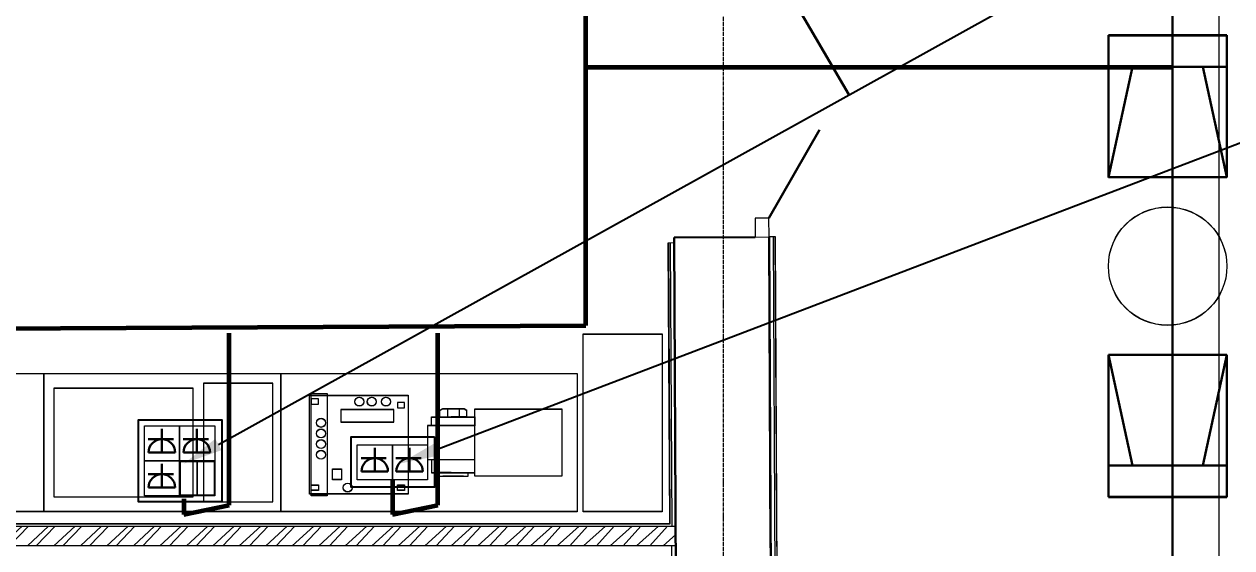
# Model space of a CAD drawing. Header units: millimetres. Extents: x -32 to 417638015, y -35 to 175284279.
# Drawn here: x 416261215 to 416267330, y 175254925 to 175257578 of the extents above; entities that cross this region are included whole.
import ezdxf
from ezdxf import colors
from ezdxf.entities.mleader import LeaderData, LeaderLine
from ezdxf.math import Vec2, Vec3

# ---------------------------------------------------------------- set-up
doc = ezdxf.new("R2010")
doc.units = ezdxf.units.MM
doc.linetypes.add('ADSK_Линия сетки', pattern=[25, 20, -2.5, 0, -2.5])
doc.linetypes.add('K5LT_BASIC', pattern=[0])
for name, color, linetype, lineweight in [('_ЭМ_В полу', 26, 'Кабель в трубе', 60), ('_ЭМ_гофра', 5, 'Continuous', 60), ('_ЭМ_ТХобщее_слой', 7, 'Continuous', 30), ('Двери', 7, 'Continuous', 9), ('Оси', 253, 'Continuous', 9), ('Перекрытие', 7, 'Continuous', 18), ('Стены внутренние', 7, 'Continuous', 18), ('Стены несущие', 7, 'Continuous', 30), ('Стены отделка', 7, 'Continuous', 30), ('Стены штриховка', 7, 'Continuous', 9), ('ТХ', 5, 'Continuous', 0), ('ШТРИХОВКА', 252, 'Continuous', 15), ('Электро', 250, 'Continuous', 25), ('ЭМ_Лоток 1_2', 162, 'Continuous', 30), ('ЭОМ_Кабель для СУП', 150, 'Continuous', 9)]:
    doc.layers.add(name, color=color, linetype=linetype, lineweight=lineweight)
for name, color, linetype in [('_ЭМ_Надписи', 7, 'Continuous'), ('ВНУТРЯНКА', 1, 'Continuous'), ('ЭОМ_Лотки рабочие', 5, 'Continuous')]:
    doc.layers.add(name, color=color, linetype=linetype)
doc.layers.add('PDF _ЭОМ _розетки', color=7, linetype='Continuous', true_color=0xeb0000)
doc.styles.add('ЭОМ', font='isocpeur.ttf', dxfattribs={"width": 0.85, "height": 250})
doc.linetypes.add('Cable in the tray', pattern='A,5,[130,ltypeshp.shx,S=1,R=0,X=0,Y=0],1.5,[130,ltypeshp.shx,S=1.5,R=90,X=0,Y=-1],1,[130,ltypeshp.shx,S=1,R=0,X=0.5,Y=0],5', length=12.5)
doc.linetypes.add('Кабель в трубе', pattern='A,8,[133,ltypeshp.shx,S=1,R=0,X=10,Y=1.3],-3,[130,ltypeshp.shx,S=1.5,R=-45,X=-1.5,Y=0],8', length=19)

# ---------------------------------------------------------------- blocks, each defined once
blk = doc.blocks.new('ТХ 1 этаж.')
at = {"color": 252, "true_color": 0x939598}
for p, q in [((9363.055294255479, 23736.41161010612), (9363.055294251637, 24456.41161010426)), ((9363.055294255479, 23736.41161010612), (9363.05529424989, 24456.41161010426)), ((9363.055294251695, 24456.41161010601), (9963.055294251695, 24456.41161010985)), ((9963.055294255362, 23736.41161011171), (9963.055294251753, 24456.41161011171)), ((9363.05529425251, 24296.19236580876), (9963.055294252452, 24296.19236581022)), ((9963.055294252452, 24296.19236580981), (9363.05529425251, 24296.19236580539)), ((9363.055294248028, 23736.41161011171), (9484.528940165517, 24296.19236581039)), ((9363.055294248028, 23736.41161010799), (9484.528940165517, 24296.19236581039)), ((9963.055294255362, 23736.41161011171), (9841.581648337873, 24296.19236581039)), ((9963.055294255362, 23736.41161010799), (9841.581648337873, 24296.19236581039)), ((9963.055294255304, 23736.41161010705), (9363.055294255479, 23736.41161010519)), ((9963.055294255304, 23736.4116101102), (9363.055294255479, 23736.4116101067)), ((9363.055294255479, 22836.41161010612), (9363.055294251637, 22116.41161010799)), ((9363.055294255479, 22836.41161010612), (9363.05529424989, 22116.41161010799)), ((9963.055294255304, 22836.41161010519), (9363.055294255479, 22836.41161010705)), ((9963.055294255304, 22836.41161010205), (9363.055294255479, 22836.41161010554)), ((9363.055294248028, 22836.41161010053), (9484.528940165517, 22276.63085440185)), ((9363.055294248028, 22836.41161010426), (9484.528940165517, 22276.63085440185)), ((9963.055294255362, 22836.41161010053), (9841.581648337873, 22276.63085440185)), ((9963.055294255362, 22836.41161010426), (9841.581648337873, 22276.63085440185)), ((9963.055294255362, 22836.41161010053), (9963.055294251753, 22116.41161010053)), ((9363.05529425251, 22276.63085440348), (9963.055294252452, 22276.63085440203)), ((9963.055294252452, 22276.63085440244), (9363.05529425251, 22276.63085440686)), ((9363.055294251695, 22116.41161010624), (9963.055294251695, 22116.4116101024))]:
    blk.add_line(p, q, dxfattribs=at)
at = {"layer": 'ТХ', "color": 252, "linetype": 'K5LT_BASIC', "lineweight": 18, "true_color": 0x939598}
for p, q in [((5976.671195777133, 22522.37546362437), (6035.811865611933, 22522.37546362437)), ((6016.241530694766, 22562.52244958765), (6016.241530694766, 22522.37546362437)), ((6114.952535447432, 22522.37546362437), (6035.811865611933, 22522.37546362437)), ((6075.382200529799, 22562.52244958765), (6075.382200529799, 22522.37546362437)), ((6035.811865611933, 22239.6569075326), (5970.139575887704, 22239.6569075326)), ((6035.811865611933, 22239.6569075326), (6121.484155336861, 22239.6569075326))]:
    blk.add_line(p, q, dxfattribs=at)
at = {"layer": 'ТХ', "color": 252, "true_color": 0x939598}
for points in [[(6702.891191613089, 22942.52244958765), (7102.891191613089, 22942.52244958765), (7102.891191613089, 22042.52244958765), (6702.891191613089, 22042.52244958765)], [(3972.891191613089, 22042.52244958765), (2472.891191613089, 22042.52244958765), (2472.891191613089, 22742.52244958765), (3972.891191613089, 22742.52244958765)], [(5172.891191613016, 22042.52244958782), (3972.891191613016, 22042.52244958782), (3972.891191613016, 22742.52244958782), (5172.891191613016, 22742.52244958782)], [(6672.891191613089, 22042.52244958765), (5172.891191613089, 22042.52244958765), (5172.891191613089, 22742.52244958765), (6672.891191613089, 22742.52244958765)], [(5317.240529763076, 22632.37926245847), (5817.240529763076, 22632.37926245847), (5817.240529763076, 22132.37926245847), (5317.240529763076, 22132.37926245847)], [(6155.753071226529, 22562.52244958765), (6595.097819018876, 22562.52244958765), (6595.097819018876, 22222.52244958765), (6155.753071226529, 22222.52244958765)]]:
    blk.add_lwpolyline(points, close=True, dxfattribs=at)
at = {"layer": 'ТХ', "color": 252, "lineweight": 0, "true_color": 0x939598, "flags": 128}
for points in [[(5132.891191613089, 22692.52244958765), (4781.181039145376, 22692.52244958765), (4781.181039145376, 22092.52244958765), (5132.891191613089, 22092.52244958765)], [(4728.940999915518, 22667.52244958765), (4022.891191613089, 22667.52244958765), (4022.891191613089, 22117.52244958765), (4728.940999915518, 22117.52244958765)]]:
    blk.add_lwpolyline(points, close=True, dxfattribs=at)
at = {"layer": 'ТХ', "color": 252, "lineweight": 0, "true_color": 0x939598}
for points in [[(5407.706846154237, 22641.36760454864), (5407.706846154237, 22123.97381585726), (5326.811767342253, 22123.97381585726), (5326.811767342253, 22641.36760454864)], [(5353.776793612909, 22587.43755200744), (5362.765135703128, 22587.43755200744), (5362.765135703128, 22596.4258940976), (5362.765135703128, 22605.41423618776), (5362.765135703128, 22614.40257827804), (5353.776793612909, 22614.40257827804), (5335.800109432472, 22614.40257827804), (5326.811767342253, 22614.40257827804), (5326.811767342253, 22605.41423618776), (5326.811767342253, 22596.4258940976), (5326.811767342253, 22587.43755200744), (5335.800109432472, 22587.43755200744)], [(5790.275503492419, 22568.44920992787), (5799.263845582638, 22568.44920992787), (5799.263845582638, 22577.43755201803), (5799.263845582638, 22586.42589410819), (5799.263845582638, 22595.41423619847), (5790.275503492419, 22595.41423619847), (5772.298819311967, 22595.41423619847), (5763.310477221748, 22595.41423619847), (5763.310477221748, 22586.42589410819), (5763.310477221748, 22577.43755201803), (5763.310477221748, 22568.44920992787), (5772.298819311967, 22568.44920992787)], [(5745.333793041311, 22496.54247320612), (5745.333793041311, 22559.4608678376), (5475.683530334689, 22559.4608678376), (5475.683530334689, 22496.54247320612)], [(5479.613582876016, 22258.79894721048), (5479.613582876016, 22204.86889466917), (5434.671872424922, 22204.86889466917), (5434.671872424922, 22258.79894721048)], [(5353.776793612909, 22177.90386839869), (5362.765135703128, 22177.90386839869), (5362.765135703128, 22168.91552630829), (5362.765135703128, 22159.92718421813), (5362.765135703128, 22150.93884212786), (5353.776793612909, 22150.93884212786), (5335.800109432472, 22150.93884212786), (5326.811767342253, 22150.93884212786), (5326.811767342253, 22159.92718421813), (5326.811767342253, 22168.91552630829), (5326.811767342253, 22177.90386839869), (5335.800109432472, 22177.90386839869)], [(5790.275503492419, 22177.90386839869), (5799.263845582638, 22177.90386839869), (5799.263845582638, 22168.91552630829), (5799.263845582638, 22159.92718421813), (5799.263845582638, 22150.93884212786), (5790.275503492419, 22150.93884212786), (5772.298819311967, 22150.93884212786), (5763.310477221748, 22150.93884212786), (5763.310477221748, 22159.92718421813), (5763.310477221748, 22168.91552630829), (5763.310477221748, 22177.90386839869), (5772.298819311967, 22177.90386839869)]]:
    blk.add_lwpolyline(points, close=True, dxfattribs=at)
at = {"layer": 'ТХ', "color": 252, "true_color": 0x939598}
for points in [[(5935.870659997687, 22478.19473931246), (5935.870659997687, 22522.37546362437), (6155.753071226645, 22522.37546362437), (6155.753071226645, 22478.19473931246)], [(6155.753071226645, 22478.19473931246), (5915.097819018876, 22478.19473931246), (5915.097819018876, 22306.85015986289), (6155.753071226645, 22306.85015986289)], [(5935.870659997687, 22306.85015986289), (5935.870659997687, 22239.6569075326), (6155.753071226645, 22239.6569075326), (6155.753071226645, 22306.85015986289)]]:
    blk.add_lwpolyline(points, dxfattribs=at)
at = {"layer": 'ТХ', "color": 252, "linetype": 'K5LT_BASIC', "lineweight": 18, "true_color": 0x939598}
for points in [[(6114.952535447432, 22522.37546362437), (6114.952535447432, 22554.42238058697), (6100.92280498636, 22562.52244958765), (6035.811865611933, 22562.52244958765), (5990.700926238205, 22562.52244958765), (5976.671195777133, 22554.42238058697), (5976.671195777133, 22522.37546362437)], [(5970.139575887704, 22239.6569075326), (5970.139575887704, 22222.52244958765), (6035.811865611933, 22222.52244958765), (6121.484155336861, 22222.52244958765), (6121.484155336861, 22239.6569075326)], [(6097.924275662517, 22222.52244958765), (6035.811865611933, 22222.52244958765), (5993.699455562048, 22222.52244958765)]]:
    blk.add_lwpolyline(points, dxfattribs=at)
at = {"layer": 'ТХ', "color": 252, "lineweight": 0, "true_color": 0x939598}
for centre, radius in [((9663.055294255304, 23286.41161010612), 300), ((5570.061411426315, 22599.90869638888), 22.47056608310049), ((5632.979806059753, 22599.90869639133), 22.47056608120197), ((5704.88654279687, 22599.90869639284), 22.47056606586077), ((5376.247938002838, 22492.76880148082), 22.47056606305679), ((5376.24793799597, 22438.83874893124), 22.47056606991986), ((5376.247937989072, 22384.90869638167), 22.47056607681567), ((5376.247938011002, 22330.97864386096), 22.47056605488431), ((5511.073069344886, 22164.42164440948), 22.47056607429512)]:
    blk.add_circle(centre, radius, dxfattribs=at)
blk = doc.blocks.new('1 этаж')
at = {"layer": 'Стены внутренние'}
h = blk.add_hatch(dxfattribs=at)
h.set_pattern_fill('ANSI32', color=8, scale=10, style=0)
h.set_pattern_definition([(45, (-31496.66335460375, 188.9018102923583), (-67.35192090801866, 67.35192090801866), []), (45, (-31451.76205460375, 188.9018102923583), (-67.35192090801866, 67.35192090801866), [])])
h.paths.add_polyline_path([(315.4237626159447, 23523.9018102924), (-5595.587104744482, 23523.9018102924), (-5810.587104744482, 23523.9018102924), (-5810.587104744482, 23423.9018102924), (316.1947859732027, 23423.9018102924)])
at = {"layer": 'Двери', "color": 8, "lineweight": 30}
for p, q in [((780.8301530229849, 26414.27308475178), (1191.952698807532, 25710.56629044918)), ((787.6664698127349, 25084.29065450213), (1042.870573139833, 25531.61141821092))]:
    blk.add_line(p, q, dxfattribs=at)
at = {"layer": 'Двери', "color": 8}
for p, q in [((787.6664698127349, 25084.29065450213), (717.6673945364423, 25083.9308483553)), ((717.6673945364423, 25083.9308483553), (718.1557028785674, 24988.93210333747)), ((788.15477815486, 24989.2919094843), (787.6664698127349, 25084.29065450213)), ((718.1557028785674, 24988.93210333747), (788.15477815486, 24989.2919094843))]:
    blk.add_line(p, q, dxfattribs=at)
at = {"layer": 'Оси', "color": 8, "linetype": 'ADSK_Линия сетки'}
blk.add_line((556.7659264766962, -4162.595295516289), (556.7659264767744, 44411.90026894405), dxfattribs=at)
at = {"layer": 'Перекрытие', "color": 8}
blk.add_line((3065.070894753881, 35918.00746823699), (3065.070894753793, 20875.24350879388), dxfattribs=at)
at = {"layer": 'Стены несущие', "color": 8}
for p, q in [((718.1557028785755, 24988.93210333746), (308.1611191174015, 24986.82466733464)), ((308.1611191174015, 24986.82466733464), (329.5779950716824, 20820.24350879386)), ((809.5843361179868, 20820.24350879386), (788.1547781548579, 24989.29190948428)), ((788.2306489763141, 24989.2922994721), (796.3376139059255, 23414.09861914206))]:
    blk.add_line(p, q, dxfattribs=at)
at = {"layer": 'Стены отделка', "color": 8, "lineweight": 9}
for p, q in [((308.3054566725914, 24958.74428160064), (276.3058794034005, 24958.57979879061)), ((276.3058794034005, 24958.57979879061), (283.6186657966755, 23535.90181029246)), ((315.4238130807644, 23573.8919925339), (308.3054566725914, 24958.74428160064)), ((820.2302262461162, 24989.45678228209), (788.2306489763141, 24989.2922994721)), ((808.2303847699659, 24989.39510122836), (829.5846009958768, 20840.24350879386)), ((841.5230001655, 20852.24350879386), (820.2302262461162, 24989.45678228209)), ((-5595.587104744482, 23523.9018102924), (315.6807704016974, 23523.90181029239)), ((283.6186657967046, 23535.90181029246), (-5583.587104744482, 23535.9018102924)), ((316.1947859732027, 23423.90181029239), (-5810.587104744482, 23423.90181029239)), ((307.182418298733, 21286.24350879483), (296.1945217635075, 23423.9018102924)), ((796.3376139059255, 23414.09861914214), (803.0281656545703, 22114.11583595282))]:
    blk.add_line(p, q, dxfattribs=at)
at = {"layer": 'Стены штриховка', "color": 8}
for p, q in [((278.3058529827103, 24958.59007896627), (285.6289725291717, 23533.90181029236)), ((296.9674073717906, 23523.90590499802), (289.5926091059227, 24958.64809465025)), ((818.2302526667772, 24989.44650210646), (839.5332669705967, 20850.24350879389)), ((285.6289725291717, 23533.90181029236), (-5585.587104744438, 23533.90181029243))]:
    blk.add_line(p, q, dxfattribs=at)
at = {"layer": 'ЭОМ_Лотки рабочие'}
blk.add_blockref('ТХ 1 этаж.', (-6856.491728035588, 1554.379405807718), dxfattribs=at)
blk = doc.blocks.new('_ЭМ_ТХ2_1этаж')
at = {"color": 252, "true_color": 0x939598}
for p, q in [((120510.9461737787, -45457.09965885506), (120510.9461737749, -44737.09965885693)), ((120510.9461737787, -45457.09965885506), (120510.9461737731, -44737.09965885693)), ((120510.9461737749, -44737.09965885518), (121110.9461737749, -44737.09965885134)), ((121110.9461737786, -45457.09965884947), (121110.946173775, -44737.09965884947)), ((120510.9461737758, -44897.31890315242), (121110.9461737757, -44897.31890315097)), ((121110.9461737757, -44897.31890315138), (120510.9461737758, -44897.3189031558)), ((120510.9461737713, -45457.09965884947), (120632.4198196888, -44897.31890315079)), ((120510.9461737713, -45457.0996588532), (120632.4198196888, -44897.31890315079)), ((121110.9461737786, -45457.09965884947), (120989.4725278611, -44897.31890315079)), ((121110.9461737786, -45457.0996588532), (120989.4725278611, -44897.31890315079)), ((121110.9461737785, -45457.09965885413), (120510.9461737787, -45457.09965885599)), ((121110.9461737785, -45457.09965885099), (120510.9461737787, -45457.09965885448)), ((120510.9461737787, -46357.09965885506), (120510.9461737749, -47077.0996588532)), ((120510.9461737787, -46357.09965885506), (120510.9461737731, -47077.0996588532)), ((121110.9461737785, -46357.09965885599), (120510.9461737787, -46357.09965885413)), ((121110.9461737785, -46357.09965885914), (120510.9461737787, -46357.09965885564)), ((120510.9461737713, -46357.09965886065), (120632.4198196888, -46916.88041455933)), ((120510.9461737713, -46357.09965885693), (120632.4198196888, -46916.88041455933)), ((121110.9461737786, -46357.09965886065), (120989.4725278611, -46916.88041455933)), ((121110.9461737786, -46357.09965885693), (120989.4725278611, -46916.88041455933)), ((121110.9461737786, -46357.09965886065), (121110.946173775, -47077.09965886065)), ((120510.9461737758, -46916.8804145577), (121110.9461737757, -46916.88041455916)), ((121110.9461737757, -46916.88041455875), (120510.9461737758, -46916.88041455433)), ((120510.9461737749, -47077.09965885495), (121110.9461737749, -47077.09965885879))]:
    blk.add_line(p, q, dxfattribs=at)
at = {"layer": 'ТХ', "color": 252, "linetype": 'K5LT_BASIC', "lineweight": 18, "true_color": 0x939598}
for p, q in [((117164.132410218, -46630.98881937352), (117164.132410218, -46671.13580533683)), ((117223.273080053, -46630.98881937352), (117223.273080053, -46671.13580533683)), ((117124.5620753004, -46671.13580533683), (117183.7027451352, -46671.13580533683)), ((117262.8434149707, -46671.13580533683), (117183.7027451352, -46671.13580533683)), ((117183.7027451352, -46953.85436142857), (117118.0304554109, -46953.85436142857)), ((117183.7027451352, -46953.85436142857), (117269.3750348601, -46953.85436142857))]:
    blk.add_line(p, q, dxfattribs=at)
at = {"layer": 'ТХ', "color": 252, "true_color": 0x939598}
for points in [[(117850.7820711363, -46250.98881937354), (118250.7820711363, -46250.98881937354), (118250.7820711363, -47150.98881937354), (117850.7820711363, -47150.98881937354)], [(115120.7820711363, -47150.98881937354), (113620.7820711363, -47150.98881937354), (113620.7820711363, -46450.98881937354), (115120.7820711363, -46450.98881937354)], [(116320.7820711363, -47150.98881937336), (115120.7820711363, -47150.98881937336), (115120.7820711363, -46450.98881937336), (116320.7820711363, -46450.98881937336)], [(117820.7820711363, -47150.98881937354), (116320.7820711363, -47150.98881937354), (116320.7820711363, -46450.98881937354), (117820.7820711363, -46450.98881937354)], [(116465.1314092863, -46561.13200650273), (116965.1314092863, -46561.13200650273), (116965.1314092863, -47061.13200650273), (116465.1314092863, -47061.13200650273)], [(117303.6439507498, -46630.98881937352), (117742.9886985421, -46630.98881937353), (117742.9886985421, -46970.98881937353), (117303.6439507498, -46970.98881937352)]]:
    blk.add_lwpolyline(points, close=True, dxfattribs=at)
at = {"layer": 'ТХ', "color": 252, "lineweight": 0, "true_color": 0x939598, "flags": 128}
for points in [[(115876.8318794388, -46525.98881937354), (115170.7820711363, -46525.98881937354), (115170.7820711363, -47075.98881937354), (115876.8318794388, -47075.98881937354)], [(116280.7820711363, -46500.98881937354), (115929.0719186686, -46500.98881937354), (115929.0719186686, -47100.98881937354), (116280.7820711363, -47100.98881937354)]]:
    blk.add_lwpolyline(points, close=True, dxfattribs=at)
at = {"layer": 'ТХ', "color": 252, "lineweight": 0, "true_color": 0x939598}
for points in [[(116555.5977256775, -46552.14366441257), (116555.5977256775, -47069.53745310395), (116474.7026468655, -47069.53745310395), (116474.7026468655, -46552.14366441257)], [(116501.6676731362, -46606.07371695377), (116510.6560152264, -46606.07371695377), (116510.6560152264, -46597.08537486361), (116510.6560152264, -46588.09703277345), (116510.6560152264, -46579.10869068317), (116501.6676731362, -46579.10869068317), (116483.6909889557, -46579.10869068317), (116474.7026468655, -46579.10869068317), (116474.7026468655, -46588.09703277345), (116474.7026468655, -46597.08537486361), (116474.7026468655, -46606.07371695377), (116483.6909889557, -46606.07371695377)], [(116893.2246725646, -46696.96879575509), (116893.2246725646, -46634.05040112361), (116623.5744098579, -46634.05040112361), (116623.5744098579, -46696.96879575509)], [(116938.1663830157, -46625.06205903333), (116947.1547251059, -46625.06205903333), (116947.1547251059, -46616.07371694317), (116947.1547251059, -46607.08537485301), (116947.1547251059, -46598.09703276274), (116938.1663830157, -46598.09703276274), (116920.1896988352, -46598.09703276274), (116911.201356745, -46598.09703276274), (116911.201356745, -46607.08537485301), (116911.201356745, -46616.07371694317), (116911.201356745, -46625.06205903333), (116920.1896988352, -46625.06205903333)], [(116627.5044623993, -46934.71232175073), (116627.5044623993, -46988.64237429204), (116582.5627519482, -46988.64237429204), (116582.5627519482, -46934.71232175073)], [(116501.6676731362, -47015.60740056252), (116510.6560152264, -47015.60740056252), (116510.6560152264, -47024.59574265291), (116510.6560152264, -47033.58408474307), (116510.6560152264, -47042.57242683335), (116501.6676731362, -47042.57242683335), (116483.6909889557, -47042.57242683335), (116474.7026468655, -47042.57242683335), (116474.7026468655, -47033.58408474307), (116474.7026468655, -47024.59574265291), (116474.7026468655, -47015.60740056252), (116483.6909889557, -47015.60740056252)], [(116938.1663830157, -47015.60740056252), (116947.1547251059, -47015.60740056252), (116947.1547251059, -47024.59574265291), (116947.1547251059, -47033.58408474307), (116947.1547251059, -47042.57242683335), (116938.1663830157, -47042.57242683335), (116920.1896988352, -47042.57242683335), (116911.201356745, -47042.57242683335), (116911.201356745, -47033.58408474307), (116911.201356745, -47024.59574265291), (116911.201356745, -47015.60740056252), (116920.1896988352, -47015.60740056252)]]:
    blk.add_lwpolyline(points, close=True, dxfattribs=at)
at = {"layer": 'ТХ', "color": 252, "linetype": 'K5LT_BASIC', "lineweight": 18, "true_color": 0x939598}
for points in [[(117262.8434149707, -46671.13580533683), (117262.8434149707, -46639.08888837423), (117248.8136845096, -46630.98881937352), (117183.7027451352, -46630.98881937352), (117138.5918057614, -46630.98881937352), (117124.5620753004, -46639.08888837423), (117124.5620753004, -46671.13580533683)], [(117118.0304554109, -46953.85436142857), (117118.0304554109, -46970.98881937352), (117183.7027451352, -46970.98881937352), (117269.3750348601, -46970.98881937352), (117269.3750348601, -46953.85436142857)], [(117245.8151551858, -46970.98881937352), (117183.7027451352, -46970.98881937352), (117141.5903350853, -46970.98881937352)]]:
    blk.add_lwpolyline(points, dxfattribs=at)
at = {"layer": 'ТХ', "color": 252, "true_color": 0x939598}
for points in [[(117303.6439507499, -46715.31652964874), (117062.9886985421, -46715.31652964874), (117062.9886985421, -46886.66110909828), (117303.6439507499, -46886.66110909828)], [(117083.7615395209, -46715.31652964874), (117083.7615395209, -46671.13580533683), (117303.6439507499, -46671.13580533683), (117303.6439507499, -46715.31652964874)], [(117083.7615395209, -46886.66110909828), (117083.7615395209, -46953.85436142857), (117303.6439507499, -46953.85436142857), (117303.6439507499, -46886.66110909828)]]:
    blk.add_lwpolyline(points, dxfattribs=at)
at = {"layer": 'ТХ', "color": 252, "lineweight": 0, "true_color": 0x939598}
for centre, radius in [((120810.9461737785, -45907.09965885506), 300), ((116717.9522909496, -46593.60257257232), 22.47056608310049), ((116780.870685583, -46593.60257256988), 22.47056608120197), ((116852.7774223201, -46593.60257256836), 22.47056606586077), ((116524.1388175261, -46700.74246748038), 22.47056606305679), ((116524.1388175192, -46754.67252002996), 22.47056606991986), ((116524.1388175123, -46808.60257257954), 22.47056607681567), ((116524.1388175342, -46862.53262510025), 22.47056605488431), ((116658.9639488681, -47029.08962455173), 22.47056607429512)]:
    blk.add_circle(centre, radius, dxfattribs=at)
blk = doc.blocks.new('Люк на 2 места')
at = {"layer": 'PDF _ЭОМ _розетки', "color": 3, "linetype": 'Continuous', "lineweight": 25, "transparency": 33554687}
blk.add_lwpolyline([(0, 254.611537267454), (0, 0), (-421.6430145604536, 0), (-421.6430145604536, 254.611537267454)], close=True, dxfattribs=at)
at = {"layer": 'PDF _ЭОМ _розетки', "color": 7, "linetype": 'Continuous', "lineweight": 20, "transparency": 33554687}
for points in [[(-213.3615254405886, 215.0589038403705), (-213.3615254405886, 37.25763264019042), (-391.1627966398373, 37.25763264019042), (-391.1627966398373, 215.0589038403705)], [(-35.56025424040854, 215.0589038403705), (-35.56025424040854, 37.25763264019042), (-213.3615254405886, 37.25763264019042), (-213.3615254405886, 215.0589038403705)]]:
    blk.add_lwpolyline(points, close=True, dxfattribs=at)
at = {"layer": 'ВНУТРЯНКА', "color": 5, "lineweight": 30, "ltscale": 100, "transparency": 33554687}
for p, q in [((-244.3192684613168, 147.1595522398129), (-372.1882726578042, 147.1595522398129)), ((-67.62614537868649, 147.1595522398129), (-195.4951495751739, 147.1595522398129))]:
    blk.add_line(p, q, dxfattribs=at)
at = {"layer": 'Электро', "color": 5, "lineweight": 30, "transparency": 33554687}
for p, q in [((-303.1640448067337, 80.04207369033247), (-303.1640448067337, 200.1038587875664)), ((-126.4709217250347, 80.04207369033247), (-126.4709217250347, 200.1038587875664)), ((-370.4317668490112, 80.04207369033247), (-235.8956041466445, 80.04207369033247)), ((-193.7386437673122, 80.04207369033247), (-59.20248106401414, 80.04207369033247))]:
    blk.add_line(p, q, dxfattribs=at)
at = {"layer": 'Электро', "color": 5, "lineweight": 30, "transparency": 33554687, "extrusion": (0, 0, -1)}
for centre in [(-303.1636854978278, 79.8925407603383), (-126.4705624161288, 79.8925407603383)]:
    blk.add_ellipse(centre, major_axis=(-47.56583400309035, -47.56583400309081), ratio=0.9999999999999749, start_param=0.7876211000824064, end_param=3.924767880302308, dxfattribs=at)
blk = doc.blocks.new('Блок из 4 розеток')
for points in [[(-208.9783708788818, 203.0809055665159), (-124.0583987158388, 203.0809055665159), (-124.0583987158388, 33.54732285341015), (-208.9783708788818, 33.54732285341015)], [(-124.0583987158388, 203.0809055665159), (-39.13842655279586, 203.0809055665159), (-39.13842655279586, 33.54732285341015), (-124.0583987158388, 33.54732285341015)]]:
    blk.add_lwpolyline(points, close=True)
at = {"layer": 'PDF _ЭОМ _розетки', "color": 3, "linetype": 'Continuous', "lineweight": 25, "transparency": 33554687}
blk.add_lwpolyline([(0, 0), (-421.6430145604536, 0), (-421.6430145604536, 415.1863302998245), (0, 415.1863302998245)], close=True, dxfattribs=at)
at = {"layer": 'PDF _ЭОМ _розетки', "color": 7, "linetype": 'Continuous', "lineweight": 20, "transparency": 33554687}
for points in [[(-213.3615254405886, 384.8508627258707), (-213.3615254405886, 207.0495915256906), (-391.1627966398373, 207.0495915256906), (-391.1627966398373, 384.850862726802)], [(-35.56025424040854, 384.8508627258707), (-35.56025424040854, 207.0495915256906), (-213.3615254405886, 207.0495915256906), (-213.3615254405886, 384.8508627258707)], [(-213.3615254405886, 207.0495915247593), (-213.3615254405886, 29.24832032457925), (-391.1627966398373, 29.24832032457925), (-391.1627966398373, 207.0495915256906)], [(-35.56025424040854, 207.0495915247593), (-35.56025424040854, 29.24832032457925), (-213.3615254405886, 29.24832032457925), (-213.3615254405886, 207.0495915247593)]]:
    blk.add_lwpolyline(points, close=True, dxfattribs=at)
at = {"layer": 'ВНУТРЯНКА', "color": 5, "lineweight": 30, "ltscale": 100, "transparency": 33554687}
for p, q in [((-244.3192684613168, 316.9515111253131), (-372.1882726578042, 316.9515111262444)), ((-67.62614537868649, 316.9515111253131), (-195.4951495751739, 316.9515111253131)), ((-244.3192684622481, 139.1502399242017), (-372.1882726587355, 139.1502399251331))]:
    blk.add_line(p, q, dxfattribs=at)
at = {"layer": 'Электро', "color": 5, "lineweight": 30, "transparency": 33554687}
for p, q in [((-303.1640448067337, 249.8340325758327), (-303.1640448067337, 369.8958176730666)), ((-126.4709217250347, 249.8340325758327), (-126.4709217250347, 369.8958176730666)), ((-370.4317668490112, 249.8340325758327), (-235.8956041466445, 249.8340325758327)), ((-193.7386437673122, 249.8340325758327), (-59.20248106401414, 249.8340325758327)), ((-303.1640448076651, 72.0327613747213), (-303.1640448076651, 192.0945464719553)), ((-370.4317668499425, 72.0327613747213), (-235.8956041475758, 72.0327613747213))]:
    blk.add_line(p, q, dxfattribs=at)
at = {"layer": 'Электро', "color": 5, "lineweight": 30, "transparency": 33554687, "extrusion": (0, 0, -1)}
for centre in [(-303.1636854968965, 249.6844996449072), (-126.4705624161288, 249.6844996458385), (-303.1636854978278, 71.88322844379582)]:
    blk.add_ellipse(centre, major_axis=(-47.56583400309039, -47.56583400309081), ratio=0.9999999999999749, start_param=0.7876211000824064, end_param=3.924767880302308, dxfattribs=at)

msp = doc.modelspace()

# ---------------------------------------------------------------- linework, layer by layer
at = {"layer": '_ЭМ_В полу', "ltscale": 25}
for points in [[(416263079.3426294, 175255269.0457016), (416263079.3426294, 175255093.5649837)], [(416262023.701834, 175255172.8213096), (416262023.701834, 175255093.5649837)]]:
    msp.add_lwpolyline(points, dxfattribs=at)
at = {"layer": '_ЭМ_гофра', "linetype": 'ByBlock'}
for points in [[(416264059.2937956, 175256051.0536352), (416264059.4168479, 175259972.4720598), (416263478.9603007, 175259972.4720598), (416263478.9603007, 175264690.4746344), (416259316.4588723, 175264690.4746344), (416259259.7105604, 175265014.0649837)], [(416264059.4168479, 175257360.9911015), (416267029.5926038, 175257360.9911015)], [(416259401.6353621, 175256026.9835119), (416264059.4168479, 175256051.0542711)], [(416262253.3629121, 175255141.4654402), (416262253.3629121, 175256011.9835119)], [(416263309.0037075, 175255141.4654402), (416263309.0037075, 175256011.9835119)], [(416262023.7085499, 175255093.5649837), (416262253.3629121, 175255141.4654402)], [(416263079.3493453, 175255093.5649837), (416263309.0037075, 175255141.4654402)]]:
    msp.add_lwpolyline(points, dxfattribs=at)
at = {"layer": 'ЭМ_Лоток 1_2', "linetype": 'Cable in the tray', "ltscale": 50}
msp.add_lwpolyline([(416267029.5926038, 175254548.0820978), (416267029.5926038, 175268005.14303)], dxfattribs=at)

# ---------------------------------------------------------------- block references
at = {"layer": '_ЭМ_ТХобщее_слой', "lineweight": 50}
msp.add_blockref('_ЭМ_ТХ2_1этаж', (416146193.7251987, 175302259.5538031), dxfattribs=at)
at = {"layer": 'ШТРИХОВКА'}
msp.add_blockref('1 этаж', (416264198.1010904, 175231510.6631508), dxfattribs=at)
at = {"layer": 'ЭОМ_Кабель для СУП', "color": 217, "linetype": 'ByBlock', "lineweight": 40, "true_color": 0x93278f, "transparency": 33554687}
for name, p in [('Блок из 4 розеток', (416262214.9738448, 175255158.5649837)), ('Люк на 2 места', (416263292.7041548, 175255231.788069))]:
    msp.add_blockref(name, p, dxfattribs=at)

# ---------------------------------------------------------------- leaders
at = {"layer": '_ЭМ_Надписи', "color": 7, "ltscale": 5}
ml = msp.add_multileader_mtext('Standard', dxfattribs=at)
ml.set_content('{\\fGOST Common|b0|i0|c204|p34;\\W0.9;\\C256;1ЩРС-1\\fISOCPEUR|b0|i0|c204|p34;\\W0.85; Гр.27\\Pлазерный станок}', color=1, style='ЭОМ')
ml.set_leader_properties()
ml.build(insert=Vec2(0, 0))
ml.multileader.update_dxf_attribs({"text_left_attachment_type": 6, "text_right_attachment_type": 6, "dogleg_length": 0, "arrow_head_size": 200})
ctx = ml.context
ctx.base_point, ctx.char_height, ctx.arrow_head_size, ctx.landing_gap_size, ctx.plane_origin = Vec3(416270838.2192731, 175260242.8485712, -64.26463315267222), 250, 200, 0, Vec3(416228597.5919111, 175268286.2698478, -64.26463315267222)
ctx.left_attachment, ctx.right_attachment = 6, 6
notes = []
notes.append((ctx, [(0, (1, 1, 0), (416270838.2192731, 175260242.8485712, -64.26463315267222), (1, 0), 0, [(0, [(416262023.3724318, 175255351.4514802, -64.26463315267222)], 0, [])])]))
ctx.mtext.insert, ctx.mtext.width, ctx.mtext.defined_height, ctx.mtext.flow_direction = Vec3(416270838.2192731, 175260567.8485712, -64.26463315267222), 3276.753342770689, 854.9368866677407, 5
ml = msp.add_multileader_mtext('Standard', dxfattribs=at)
ml.set_content('{\\fGOST Common|b0|i0|c204|p34;\\W0.9;\\C256;1ЩРС-1\\fISOCPEUR|b0|i0|c204|p34;\\W0.85; Гр.26\\PТокарный станок  по дереву\\PФрезерный станок}', color=1, style='ЭОМ')
ml.set_leader_properties()
ml.build(insert=Vec2(0, 0))
ml.multileader.update_dxf_attribs({"text_left_attachment_type": 6, "text_right_attachment_type": 6, "dogleg_length": 0, "arrow_head_size": 200})
ctx = ml.context
ctx.base_point, ctx.char_height, ctx.arrow_head_size, ctx.landing_gap_size, ctx.plane_origin = Vec3(416270827.0534526, 175258298.5211068, -64.26463315267222), 250, 200, 0, Vec3(416228597.5919111, 175269782.6511755, -64.26463315267222)
ctx.left_attachment, ctx.right_attachment = 6, 6
notes.append((ctx, [(0, (1, 1, 0), (416270827.0534526, 175258298.5211068, -64.26463315267222), (1, 0), 0, [(0, [(416263116.0859933, 175255351.6013318, -64.26463315267222)], 0, [])])]))
ctx.mtext.insert, ctx.mtext.width, ctx.mtext.defined_height, ctx.mtext.flow_direction = Vec3(416270827.0534526, 175258623.5211068, -64.26463315267222), 4791.668370736297, 529.9368866677409, 5
for ctx, leaders in notes:
    for number, flags, end, landing, length, lines in leaders:
        leader = LeaderData()
        leader.index, (leader.has_last_leader_line, leader.has_dogleg_vector, leader.attachment_direction) = number, flags
        leader.last_leader_point, leader.dogleg_vector, leader.dogleg_length = Vec3(end), Vec3(landing), length
        for number, points, colour, breaks in lines:
            line = LeaderLine()
            line.index, line.vertices, line.color, line.breaks = number, Vec3.list(points), colors.encode_raw_color(colour), breaks
            leader.lines.append(line)
        ctx.leaders.append(leader)

doc.saveas('drawing.dxf')
